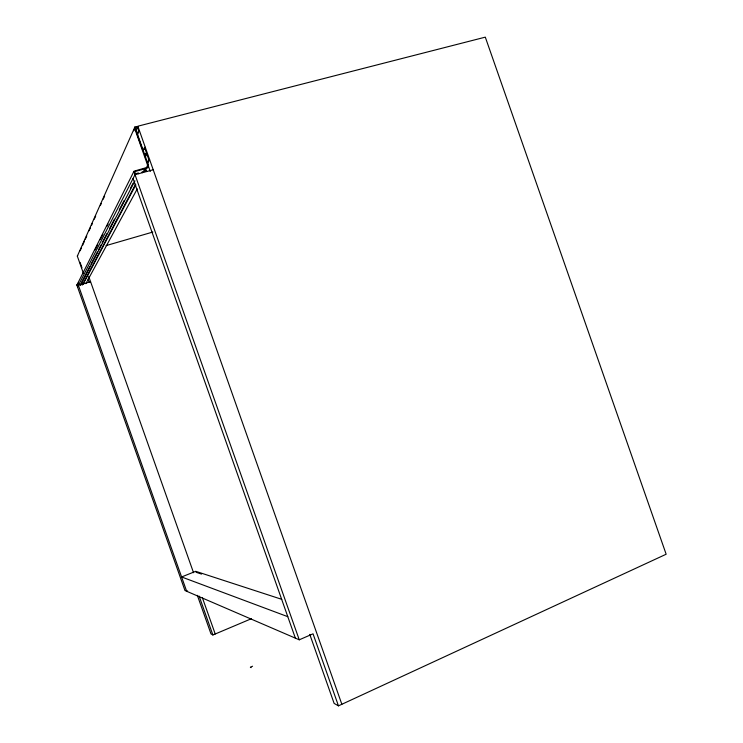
<?xml version="1.0" encoding="UTF-8"?>
<svg xmlns="http://www.w3.org/2000/svg" width="743" height="743" viewBox="0 0 743 743"><rect width="100%" height="100%" fill="white"/><g stroke="black" fill="none" stroke-linecap="round" stroke-linejoin="round"><path stroke-width="1.11" d="M83.43 273.378L77.328 256.14L134.92 126.96L137.966 126.57M80.16 250.735L81.572 247.586M82.51 245.478L84.396 241.271M85.334 239.172L86.745 236.014M89.095 230.757L90.507 227.599M91.445 225.5L92.392 223.392M94.268 219.185L95.68 216.027M100.379 205.514L101.327 203.406M103.203 199.198L104.614 196.05M133.768 130.842L135.18 127.685L137.362 127.127L138.644 130.759L137.195 133.907M135.458 131.335L137.362 127.127M137.427 134.771L139.368 130.564L138.644 130.759M142.981 150.569L144.541 147.458L145.266 147.263L144.226 149.343M341.854 704.28L137.836 126.208L485.3 37.15L666.155 554.232L338.464 705.85L313.035 633.816L299.262 639.816L184.97 590.536L76.873 285.117L134.019 171.196L145.396 167.89A3.167 2.926 36.5 0 0 147.272 164.203L134.455 127.87L134.92 126.96M77.356 284.978L78.396 282.916M95.085 249.927L97.695 244.772M100.305 239.617L102.905 234.463M107.085 226.216L108.125 224.154M77.541 287.021L135.022 174.689L153.207 169.766M145.256 157.07L146.845 153.987L144.671 154.572L148.256 164.732A3.167 2.926 36.6 0 1 146.38 168.429L145.656 168.624L144.021 171.679M81.396 282.739L89.922 266.328M90.99 264.276L97.389 251.961M98.447 249.908L101.113 244.781M102.181 242.729L106.973 233.497M109.639 228.37L114.441 219.139M119.233 209.907L124.025 200.666M130.424 188.36L133.09 183.233M80.504 285.266L134.938 180.865M82.222 285.089L135.588 184.208M147.272 162.847L148.897 159.801L149.622 159.606L147.448 163.674M82.928 284.55L135.839 184.914M143.297 171.874L144.931 168.819L145.702 171.001L142.062 171.986L142.322 172.71M85.844 283.677L137.279 188.861M77.188 284.495L76.873 285.117M77.643 255.527L77.328 256.14M252.564 666.23L250.345 667.195L251.078 667.641M197.341 595.329L210.993 633.909L212.888 634.977L251.431 618.696M187.617 590.88L186.66 591.27L78.396 285.358L90.581 281.708M80.263 284.105L83.17 283.232M106.054 245.617L152.835 232.048M144.931 168.819L134.724 171.577L135.495 173.76L138.412 172.97L138.672 173.695M281.764 599.332L195.715 571.311L181.598 576.967L287.792 616.681M196.059 572.277L201.529 574.079M338.464 705.85L334.127 703.407L309.766 634.373M144.541 147.458L146.585 153.262L144.411 153.838L135.18 127.685M146.845 153.987L148.897 159.801M136.991 133.824L142.684 149.965M147.625 163.943L150.281 171.475M145.656 168.624L146.677 171.531M133.991 171.772L299.262 639.816M133.062 178.515L295.37 638.144M88.705 276.405L193.542 572.723M202.44 597.883L215.219 633.993M88.092 279.015L89.253 282.294M199.124 596.09L212.888 634.977M80.077 262.4L81.962 267.731"/></g></svg>
